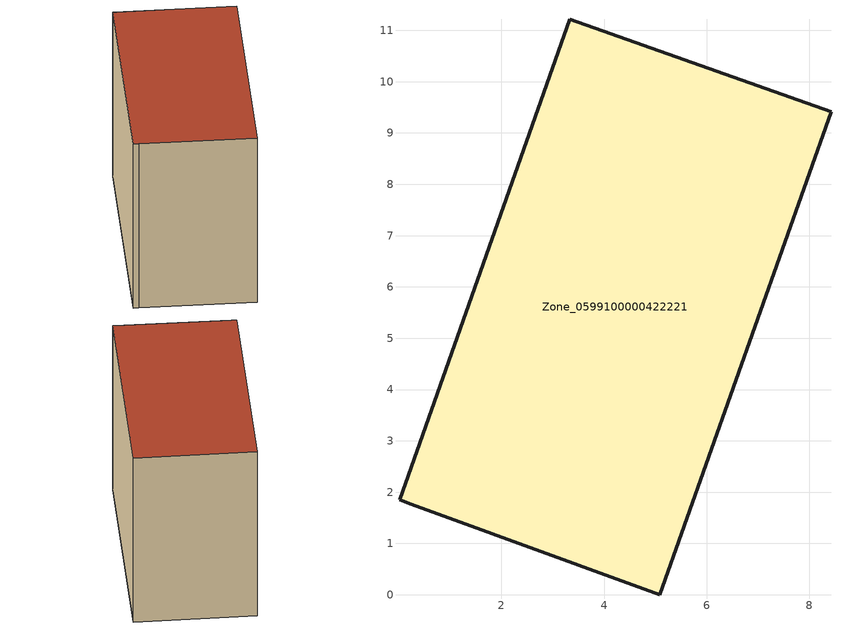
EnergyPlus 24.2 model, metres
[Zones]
Zone_0599100000422221
 floor ground (C_G): 0.01,1.85 3.33,11.22 8.42,9.42 5.09,0 0.25,1.77 z0.61
 wall outside (C_F): 5.09,0 8.42,9.42 3.33,11.22 0.01,1.85 0.25,1.77 5.09,0 z0.61:9.3
 roof outside (C_R): 3.33,11.22 0.01,1.85 0.25,1.77 5.09,0 8.42,9.42 z9.3
[BUILDING]
Pand.0599100000422221: North Axis=0; Terrain=City; Loads Convergence Tolerance Value=0.04; Temperature Convergence Tolerance Value=0.4; Solar Distribution=FullExterior; Maximum Number of Warmup Days=25; Minimum Number of Warmup Days=1
[Site:Location]
Rotterdam.The.Hague.AP_ZH_NLD Design_Conditions: Latitude=51.96; Longitude=4.45; Time Zone=1; Elevation=-4.5
[SITE:GROUNDTEMPERATURE:BUILDINGSURFACE]
18, 18, 18, 18, 18, 18, 18, 18, 18, 18, 18, 18
[MATERIAL] Thermal Absorptance=0.9; Solar Absorptance=0.7; Visible Absorptance=0.7
Name | Roughness | Thickness | Conductivity | Density | Specific Heat
G.TI.2006-2014 | MediumSmooth | 0.15 | 0.06 | 540 | 1210
F.TI.2006-2014 | Rough | 0.3 | 0.12 | 1920 | 840
R.TI.2006-2014 | MediumRough | 0.2 | 0.08 | 1500 | 1000
[CONSTRUCTION]
C_G: G.TI.2006-2014
C_F: F.TI.2006-2014
C_R: R.TI.2006-2014
[ZONE]
Zone_0599100000422221: Type=1; Multiplier=1; Ceiling Height=Autocalculate; Volume=Autocalculate; Floor Area=autocalculate; Part of Total Floor Area=Yes
[ZONEINFILTRATION:DESIGNFLOWRATE]
Infil_Zone_0599100000422221: Zone or ZoneList or Space or SpaceList=Zone_0599100000422221; Schedule=AlwaysOn; Design Flow Rate Calculation Method=Flow/Area; Flow Rate per Floor Area=0.0015; Constant Term Coefficient=1; Temperature Term Coefficient=0; Velocity Term Coefficient=0; Velocity Squared Term Coefficient=0
[HVACTEMPLATE:ZONE:IDEALLOADSAIRSYSTEM]
Zone_0599100000422221: Maximum Heating Supply Air Temperature=50; Minimum Cooling Supply Air Temperature=13; Maximum Heating Supply Air Humidity Ratio=0.0156; Minimum Cooling Supply Air Humidity Ratio=0.0077; Heating Limit=NoLimit; Cooling Limit=NoLimit; Dehumidification Control Type=ConstantSensibleHeatRatio; Cooling Sensible Heat Ratio=0.7; Dehumidification Setpoint=60; Humidification Control Type=None; Humidification Setpoint=30; Outdoor Air Method=None; Outdoor Air Flow Rate per Person=0.00944; Outdoor Air Flow Rate per Zone Floor Area=0; Outdoor Air Flow Rate per Zone=0; Demand Controlled Ventilation Type=None; Outdoor Air Economizer Type=NoEconomizer; Heat Recovery Type=None; Sensible Heat Recovery Effectiveness=0.7; Latent Heat Recovery Effectiveness=0.65
[ZONECONTROL:THERMOSTAT]
ThermostatControl_Zone_0599100000422221: Zone or ZoneList=Zone_0599100000422221; Control Type Schedule=DualSetpointControlType; Control 1=Thermostat_Zone_0599100000422221; Temperature Difference Between Cutout And Setpoint=0
[THERMOSTATSETPOINT:DUALSETPOINT]
Thermostat_Zone_0599100000422221: Heating Setpoint Temperature Schedule=HeatingSetpoint_Zone_0599100000422221; Cooling Setpoint Temperature Schedule=CoolingSetpoint_Zone_0599100000422221
[SCHEDULE:COMPACT]
HeatingSetpoint_Zone_0599100000422221: Through: 12/31, For: AllDays, Until: 24:00, 21
CoolingSetpoint_Zone_0599100000422221: Through: 12/31, For: AllDays, Until: 24:00, 24
DualSetpointControlType: Through: 12/31, For: AllDays, Until: 24:00, 4
AlwaysOn: Through: 12/31, For: AllDays, Until: 24:00, 1
